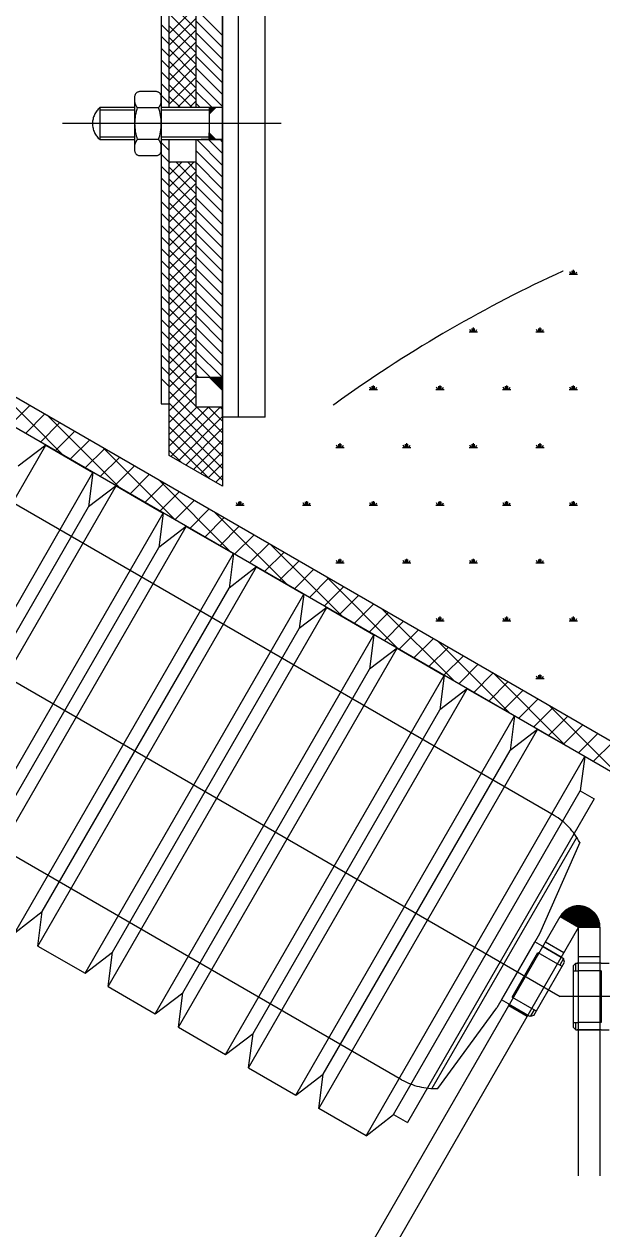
# Model space of a CAD drawing. Header units: inches. Extents: x 0 to 157513, y -28488 to 35640.
# Drawn here: x 79872 to 80305, y 21351 to 22254 of the extents above; entities that cross this region are included whole.
import ezdxf

# ---------------------------------------------------------------- set-up
doc = ezdxf.new("R2010")
doc.units = ezdxf.units.IN
doc.header["$LTSCALE"] = 400
doc.header["$MEASUREMENT"] = 0
doc.linetypes.add('PHANTOM', pattern=[2.5, 1.25, -0.25, 0.25, -0.25, 0.25, -0.25])
doc.layers.add('BF STR', color=8, linetype='PHANTOM', lineweight=5)
doc.styles.add('ROMAND', font='romand.shx', dxfattribs={"width": 0.85})

# ---------------------------------------------------------------- blocks, each defined once
blk = doc.blocks.new('convcs611bc3')
at = {"layer": 'BF STR'}
h = blk.add_hatch(color=256, dxfattribs=at)
h.dxf.hatch_style = 1
h.paths.add_polyline_path([(-31984.89, 66261.22), (-31982.39, 66263.72), (-31984.89, 66263.72)])
h = blk.add_hatch(color=256, dxfattribs=at)
h.dxf.hatch_style = 1
h.paths.add_polyline_path([(-31984.89, 66254.22), (-31982.39, 66251.72), (-31984.89, 66251.72)])
for p, q in [((-31973.89, 66147.72, -3206.28), (-31973.89, 66462.85, 449.22)), ((-31963.89, 66147.72, -3235.59), (-31963.89, 66462.85, 445.78)), ((-31979.89, 66147.72, -6007.87), (-31979.89, 66457.85, -1619.47)), ((-31999.89, 66265.12, -3334.5), (-31999.89, 66361.65, -3334.5)), ((-31989.89, 66361.65, -3334.5), (-31989.89, 66263.72, -3334.5)), ((-31979.89, 66361.65, -3334.5), (-31979.89, 66121.84, -3334.5)), ((-32002.89, 66307.72, -3334.5), (-32002.89, 66152.72, -3334.5)), ((-31999.89, 66263.72, -3334.5), (-31999.89, 66307.72, -3334.5)), ((-31989.89, 66293.23, -3334.5), (-31999.89, 66303.23, -3334.5)), ((-31999.89, 66291.53, -3334.5), (-31989.89, 66301.53, -3334.5)), ((-31989.89, 66302.72, -3334.5), (-31989.89, 66263.72, -3334.5)), ((-31979.89, 66290.67, -3334.5), (-31989.89, 66300.67, -3334.5)), ((-31979.89, 66162.72, -3334.5), (-31979.89, 66302.72, -3334.5)), ((-31989.89, 66288.81, -3334.5), (-31999.89, 66298.81, -3334.5)), ((-31999.89, 66287.11, -3334.5), (-31989.89, 66297.11, -3334.5)), ((-31979.89, 66286.25, -3334.5), (-31989.89, 66296.25, -3334.5)), ((-31999.89, 66291.86, -3334.5), (-32002.89, 66294.86, -3334.5)), ((-31989.89, 66284.39, -3334.5), (-31999.89, 66294.39, -3334.5)), ((-31999.89, 66282.69, -3334.5), (-31989.89, 66292.69, -3334.5)), ((-31979.89, 66281.83, -3334.5), (-31989.89, 66291.83, -3334.5)), ((-31999.89, 66287.44, -3334.5), (-32002.89, 66290.44, -3334.5)), ((-31989.89, 66279.97, -3334.5), (-31999.89, 66289.97, -3334.5)), ((-31999.89, 66278.27, -3334.5), (-31989.89, 66288.27, -3334.5)), ((-31979.89, 66277.41, -3334.5), (-31989.89, 66287.41, -3334.5)), ((-31999.89, 66283.02, -3334.5), (-32002.89, 66286.02, -3334.5)), ((-31989.89, 66275.55, -3334.5), (-31999.89, 66285.55, -3334.5)), ((-31999.89, 66273.85, -3334.5), (-31989.89, 66283.85, -3334.5)), ((-31979.89, 66272.99, -3334.5), (-31989.89, 66282.99, -3334.5)), ((-31999.89, 66278.6, -3334.5), (-32002.89, 66281.6, -3334.5)), ((-31989.89, 66271.13, -3334.5), (-31999.89, 66281.13, -3334.5)), ((-31999.89, 66269.43, -3334.5), (-31989.89, 66279.43, -3334.5)), ((-31979.89, 66268.57, -3334.5), (-31989.89, 66278.57, -3334.5)), ((-31999.89, 66274.18, -3334.5), (-32002.89, 66277.18, -3334.5)), ((-31989.89, 66266.72, -3334.5), (-31999.89, 66276.72, -3334.5)), ((-31999.89, 66265.01, -3334.5), (-31989.89, 66275.01, -3334.5)), ((-31979.89, 66264.15, -3334.5), (-31989.89, 66274.15, -3334.5)), ((-32004.89, 66269.72, -3334.5), (-32010.89, 66269.72, -3334.5)), ((-31999.89, 66269.76, -3334.5), (-32002.89, 66272.76, -3334.5)), ((-31991.31, 66263.72, -3334.5), (-31999.89, 66272.3, -3334.5)), ((-31996.76, 66263.72, -3334.5), (-31989.89, 66270.59, -3334.5)), ((-31983.87, 66263.72, -3334.5), (-31989.89, 66269.73, -3334.5)), ((-32012.89, 66267.72, -3334.5), (-32012.89, 66265.72, -3334.5)), ((-32012.89, 66266.72, -3334.5), (-32012.89, 66248.72, -3334.5)), ((-31999.89, 66265.34, -3334.5), (-32002.89, 66268.34, -3334.5)), ((-32002.89, 66265.72, -3334.5), (-32002.89, 66267.72, -3334.5)), ((-32002.89, 66266.72, -3334.5), (-32002.89, 66248.72, -3334.5)), ((-31995.73, 66263.72, -3334.5), (-31999.89, 66267.88, -3334.5)), ((-31992.34, 66263.72, -3334.5), (-31989.89, 66266.17, -3334.5)), ((-31988.29, 66263.72, -3334.5), (-31989.89, 66265.32, -3334.5)), ((-32012.89, 66263.72, -3334.5), (-32025.89, 66263.72, -3334.5)), ((-32025.89, 66263.72, -3334.5), (-32025.89, 66251.72, -3334.5)), ((-32012.89, 66262.72, -3334.5), (-32025.89, 66262.72, -3334.5)), ((-32011.89, 66263.72, -3334.5), (-32003.89, 66263.72, -3334.5)), ((-32002.69, 66263.72, -3334.5), (-32002.89, 66263.92, -3334.5)), ((-31979.89, 66263.72, -3334.5), (-32002.89, 66263.72, -3334.5)), ((-31984.89, 66262.72, -3334.5), (-32002.89, 66262.72, -3334.5)), ((-31982.39, 66263.72, -3334.5), (-31984.89, 66261.22, -3334.5)), ((-31982.39, 66263.72, 1041.08), (-31984.89, 66263.72, 1041.08)), ((-31984.89, 66263.72, 1041.08), (-31984.89, 66261.22, -1146.71)), ((-31984.89, 66263.72, -3334.5), (-31984.89, 66251.72, -3334.5)), ((-31979.89, 66251.72, -3334.5), (-31979.89, 66263.72, -3334.5)), ((-31957.89, 66257.72, -3334.5), (-32039.89, 66257.72, -3334.5)), ((-32025.89, 66252.72, -3334.5), (-32012.89, 66252.72, -3334.5)), ((-32025.89, 66251.72, -3334.5), (-32012.89, 66251.72, -3334.5)), ((-32003.89, 66251.72, -3334.5), (-32011.89, 66251.72, -3334.5)), ((-32002.89, 66252.72, -3334.5), (-31984.89, 66252.72, -3334.5)), ((-32002.89, 66251.72, -3334.5), (-31979.89, 66251.72, -3334.5)), ((-31999.89, 66152.72, -3334.5), (-31999.89, 66251.72, -3334.5)), ((-31999.89, 66133.4, -3334.5), (-31999.89, 66251.72, -3334.5)), ((-31989.89, 66251.72, -3334.5), (-31989.89, 66162.72, -3334.5)), ((-31989.89, 66251.72, -3334.5), (-31989.89, 66151.65, -3334.5)), ((-31979.89, 66242.06, -3334.5), (-31989.55, 66251.72, -3334.5)), ((-31979.89, 66251.72, -3334.5), (-31987.89, 66251.72, -3334.5)), ((-31979.89, 66246.48, -3334.5), (-31985.13, 66251.72, -3334.5)), ((-31982.39, 66251.72, -3334.5), (-31984.89, 66254.22, -3334.5)), ((-31984.89, 66251.72, 1041.08), (-31984.89, 66254.21, -1146.71)), ((-31982.39, 66251.72, 1041.08), (-31984.89, 66251.72, 1041.08)), ((-31979.89, 66250.9, -3334.5), (-31980.71, 66251.72, -3334.5)), ((-32012.89, 66249.72, -3334.5), (-32012.89, 66247.72, -3334.5)), ((-31999.89, 66247.66, -3334.5), (-32002.89, 66250.66, -3334.5)), ((-32002.89, 66247.72, -3334.5), (-32002.89, 66249.72, -3334.5)), ((-31979.89, 66237.64, -3334.5), (-31989.89, 66247.64, -3334.5)), ((-32010.89, 66245.72, -3334.5), (-32004.89, 66245.72, -3334.5)), ((-31999.89, 66243.24, -3334.5), (-32002.89, 66246.24, -3334.5)), ((-31999.89, 66242.91, -3334.5), (-31999.55, 66243.25, -3334.5)), ((-31999.89, 66238.49, -3334.5), (-31995.13, 66243.25, -3334.5)), ((-31999.89, 66234.07, -3334.5), (-31990.71, 66243.25, -3334.5)), ((-31989.89, 66243.25, -3334.5), (-31999.89, 66243.25, -3334.5)), ((-31989.89, 66235.78, -3334.5), (-31997.36, 66243.25, -3334.5)), ((-31989.89, 66240.2, -3334.5), (-31992.94, 66243.25, -3334.5)), ((-31979.89, 66233.22, -3334.5), (-31989.89, 66243.22, -3334.5)), ((-31999.89, 66238.82, -3334.5), (-32002.89, 66241.82, -3334.5)), ((-31999.89, 66234.4, -3334.5), (-32002.89, 66237.4, -3334.5)), ((-31989.89, 66231.36, -3334.5), (-31999.89, 66241.36, -3334.5)), ((-31999.89, 66229.66, -3334.5), (-31989.89, 66239.66, -3334.5)), ((-31979.89, 66228.8, -3334.5), (-31989.89, 66238.8, -3334.5)), ((-31999.89, 66229.98, -3334.5), (-32002.89, 66232.98, -3334.5)), ((-31989.89, 66226.94, -3334.5), (-31999.89, 66236.94, -3334.5)), ((-31999.89, 66225.24, -3334.5), (-31989.89, 66235.24, -3334.5)), ((-31979.89, 66224.38, -3334.5), (-31989.89, 66234.38, -3334.5)), ((-31999.89, 66225.57, -3334.5), (-32002.89, 66228.57, -3334.5)), ((-31989.89, 66222.52, -3334.5), (-31999.89, 66232.52, -3334.5)), ((-31999.89, 66220.82, -3334.5), (-31989.89, 66230.82, -3334.5)), ((-31979.89, 66219.96, -3334.5), (-31989.89, 66229.96, -3334.5)), ((-31999.89, 66221.15, -3334.5), (-32002.89, 66224.15, -3334.5)), ((-31989.89, 66218.1, -3334.5), (-31999.89, 66228.1, -3334.5)), ((-31999.89, 66216.4, -3334.5), (-31989.89, 66226.4, -3334.5)), ((-31979.89, 66215.54, -3334.5), (-31989.89, 66225.54, -3334.5)), ((-31999.89, 66216.73, -3334.5), (-32002.89, 66219.73, -3334.5)), ((-31989.89, 66213.68, -3334.5), (-31999.89, 66223.68, -3334.5)), ((-31999.89, 66211.98, -3334.5), (-31989.89, 66221.98, -3334.5)), ((-31979.89, 66211.12, -3334.5), (-31989.89, 66221.12, -3334.5)), ((-31999.89, 66212.31, -3334.5), (-32002.89, 66215.31, -3334.5)), ((-31989.89, 66209.26, -3334.5), (-31999.89, 66219.26, -3334.5)), ((-31999.89, 66207.56, -3334.5), (-31989.89, 66217.56, -3334.5)), ((-31989.89, 66204.84, -3334.5), (-31999.89, 66214.84, -3334.5)), ((-31979.89, 66206.7, -3334.5), (-31989.89, 66216.7, -3334.5)), ((-31999.89, 66207.89, -3334.5), (-32002.89, 66210.89, -3334.5)), ((-31999.89, 66203.14, -3334.5), (-31989.89, 66213.14, -3334.5)), ((-31989.89, 66200.42, -3334.5), (-31999.89, 66210.42, -3334.5)), ((-31979.89, 66202.28, -3334.5), (-31989.89, 66212.28, -3334.5)), ((-31999.89, 66203.47, -3334.5), (-32002.89, 66206.47, -3334.5)), ((-31999.89, 66198.72, -3334.5), (-31989.89, 66208.72, -3334.5)), ((-31989.89, 66196, -3334.5), (-31999.89, 66206, -3334.5)), ((-31979.89, 66197.86, -3334.5), (-31989.89, 66207.86, -3334.5)), ((-31999.89, 66199.05, -3334.5), (-32002.89, 66202.05, -3334.5)), ((-31999.89, 66194.3, -3334.5), (-31989.89, 66204.3, -3334.5)), ((-31989.89, 66191.58, -3334.5), (-31999.89, 66201.58, -3334.5)), ((-31979.89, 66193.44, -3334.5), (-31989.89, 66203.44, -3334.5)), ((-31849.93, 66201.36, -5988.03), (-31846.81, 66201.36, -5988.03)), ((-31849.15, 66201.36, -5988.03), (-31849.65, 66202.23, -5988.03)), ((-31848.76, 66201.36, -5988.03), (-31848.76, 66202.61, -5988.03)), ((-31848.37, 66201.36, -5988.03), (-31848.37, 66202.93, -5988.03)), ((-31847.98, 66201.36, -5988.03), (-31847.98, 66202.61, -5988.03)), ((-31847.59, 66201.36, -5988.03), (-31847.09, 66202.23, -5988.03)), ((-31999.89, 66194.63, -3334.5), (-32002.89, 66197.63, -3334.5)), ((-31999.89, 66189.88, -3334.5), (-31989.89, 66199.88, -3334.5)), ((-31989.89, 66187.17, -3334.5), (-31999.89, 66197.17, -3334.5)), ((-31979.89, 66189.02, -3334.5), (-31989.89, 66199.02, -3334.5)), ((-31999.89, 66190.21, -3334.5), (-32002.89, 66193.21, -3334.5)), ((-31999.89, 66185.46, -3334.5), (-31989.89, 66195.46, -3334.5)), ((-31989.89, 66182.75, -3334.5), (-31999.89, 66192.75, -3334.5)), ((-31979.89, 66184.6, -3334.5), (-31989.89, 66194.6, -3334.5)), ((-31999.89, 66185.79, -3334.5), (-32002.89, 66188.79, -3334.5)), ((-31999.89, 66181.04, -3334.5), (-31989.89, 66191.04, -3334.5)), ((-31989.89, 66178.33, -3334.5), (-31999.89, 66188.33, -3334.5)), ((-31979.89, 66180.18, -3334.5), (-31989.89, 66190.18, -3334.5)), ((-31999.89, 66181.37, -3334.5), (-32002.89, 66184.37, -3334.5)), ((-31999.89, 66176.62, -3334.5), (-31989.89, 66186.62, -3334.5)), ((-31989.89, 66173.91, -3334.5), (-31999.89, 66183.91, -3334.5)), ((-31979.89, 66175.77, -3334.5), (-31989.89, 66185.77, -3334.5)), ((-31999.89, 66176.95, -3334.5), (-32002.89, 66179.95, -3334.5)), ((-31999.89, 66172.2, -3334.5), (-31989.89, 66182.2, -3334.5)), ((-31989.89, 66169.49, -3334.5), (-31999.89, 66179.49, -3334.5)), ((-31979.89, 66171.35, -3334.5), (-31989.89, 66181.35, -3334.5)), ((-31887.43, 66179.71, -5988.03), (-31884.31, 66179.71, -5988.03)), ((-31886.65, 66179.71, -5988.03), (-31887.15, 66180.58, -5988.03)), ((-31886.26, 66179.71, -5988.03), (-31886.26, 66180.96, -5988.03)), ((-31885.87, 66179.71, -5988.03), (-31885.87, 66181.28, -5988.03)), ((-31885.48, 66179.71, -5988.03), (-31885.48, 66180.96, -5988.03)), ((-31885.09, 66179.71, -5988.03), (-31884.59, 66180.58, -5988.03)), ((-31862.43, 66179.71, -5988.03), (-31859.31, 66179.71, -5988.03)), ((-31861.65, 66179.71, -5988.03), (-31862.15, 66180.58, -5988.03)), ((-31861.26, 66179.71, -5988.03), (-31861.26, 66180.96, -5988.03)), ((-31860.87, 66179.71, -5988.03), (-31860.87, 66181.28, -5988.03)), ((-31860.48, 66179.71, -5988.03), (-31860.48, 66180.96, -5988.03)), ((-31860.09, 66179.71, -5988.03), (-31859.59, 66180.58, -5988.03)), ((-31855.61, 65998.51, -1665.06), (-32164.92, 66177.09, -1665.06)), ((-32091.74, 66175.08, -1665.06), (-31827.71, 66022.64, -1665.06)), ((-31999.89, 66172.53, -3334.5), (-32002.89, 66175.53, -3334.5)), ((-31999.89, 66167.78, -3334.5), (-31989.89, 66177.78, -3334.5)), ((-31989.89, 66165.07, -3334.5), (-31999.89, 66175.07, -3334.5)), ((-31979.89, 66166.93, -3334.5), (-31989.89, 66176.93, -3334.5)), ((-31999.89, 66168.11, -3334.5), (-32002.89, 66171.11, -3334.5)), ((-31999.89, 66163.36, -3334.5), (-31989.89, 66173.36, -3334.5)), ((-31989.89, 66160.65, -3334.5), (-31999.89, 66170.65, -3334.5)), ((-31980.1, 66162.72, -3334.5), (-31989.89, 66172.51, -3334.5)), ((-31830.38, 66012.64, -1665.06), (-32096.74, 66166.42, -1665.06)), ((-31999.89, 66163.69, -3334.5), (-32002.89, 66166.69, -3334.5)), ((-31999.89, 66158.94, -3334.5), (-31989.89, 66168.94, -3334.5)), ((-31989.89, 66156.23, -3334.5), (-31999.89, 66166.23, -3334.5)), ((-31984.52, 66162.72, -3334.5), (-31989.89, 66168.09, -3334.5)), ((-32039.39, 66133.31, -1665.06), (-32066.71, 66160.63, -1665.06)), ((-31999.89, 66159.27, -3334.5), (-32002.89, 66162.27, -3334.5)), ((-31999.89, 66154.53, -3334.5), (-31989.89, 66164.53, -3334.5)), ((-31989.89, 66151.81, -3334.5), (-31999.89, 66161.81, -3334.5)), ((-31988.94, 66162.72, -3334.5), (-31989.89, 66163.67, -3334.5)), ((-31989.89, 66162.72, -3334.5), (-31979.89, 66162.72, -3334.5)), ((-31984.89, 66162.72, -3334.5), (-31979.89, 66157.72, -3334.5)), ((-31979.89, 66157.73, -3334.5), (-31984.88, 66162.72, -3334.5)), ((-31979.89, 66157.78, -3334.5), (-31984.82, 66162.72, -3334.5)), ((-31979.89, 66157.84, -3334.5), (-31984.76, 66162.72, -3334.5)), ((-31979.89, 66157.9, -3334.5), (-31984.7, 66162.72, -3334.5)), ((-31979.89, 66157.96, -3334.5), (-31984.65, 66162.72, -3334.5)), ((-31979.89, 66158.02, -3334.5), (-31984.59, 66162.72, -3334.5)), ((-31979.89, 66158.08, -3334.5), (-31984.53, 66162.72, -3334.5)), ((-31979.89, 66158.14, -3334.5), (-31984.47, 66162.72, -3334.5)), ((-31979.89, 66158.2, -3334.5), (-31984.41, 66162.72, -3334.5)), ((-31979.89, 66158.26, -3334.5), (-31984.35, 66162.72, -3334.5)), ((-31979.89, 66158.31, -3334.5), (-31984.29, 66162.72, -3334.5)), ((-31979.89, 66158.37, -3334.5), (-31984.23, 66162.72, -3334.5)), ((-31979.89, 66158.43, -3334.5), (-31984.17, 66162.72, -3334.5)), ((-31979.89, 66158.49, -3334.5), (-31984.12, 66162.72, -3334.5)), ((-31979.89, 66158.55, -3334.5), (-31984.06, 66162.72, -3334.5)), ((-31979.89, 66158.61, -3334.5), (-31984, 66162.72, -3334.5)), ((-31979.89, 66158.67, -3334.5), (-31983.94, 66162.72, -3334.5)), ((-31979.89, 66158.73, -3334.5), (-31983.88, 66162.72, -3334.5)), ((-31979.89, 66158.79, -3334.5), (-31983.82, 66162.72, -3334.5)), ((-31979.89, 66158.85, -3334.5), (-31983.76, 66162.72, -3334.5)), ((-31979.89, 66158.9, -3334.5), (-31983.7, 66162.72, -3334.5)), ((-31979.89, 66158.96, -3334.5), (-31983.64, 66162.72, -3334.5)), ((-31979.89, 66159.02, -3334.5), (-31983.59, 66162.72, -3334.5)), ((-31979.89, 66159.08, -3334.5), (-31983.53, 66162.72, -3334.5)), ((-31979.89, 66159.14, -3334.5), (-31983.47, 66162.72, -3334.5)), ((-31979.89, 66159.2, -3334.5), (-31983.41, 66162.72, -3334.5)), ((-31979.89, 66159.26, -3334.5), (-31983.35, 66162.72, -3334.5)), ((-31979.89, 66159.32, -3334.5), (-31983.29, 66162.72, -3334.5)), ((-31979.89, 66159.38, -3334.5), (-31983.23, 66162.72, -3334.5)), ((-31979.89, 66159.43, -3334.5), (-31983.17, 66162.72, -3334.5)), ((-31979.89, 66159.49, -3334.5), (-31983.11, 66162.72, -3334.5)), ((-31979.89, 66159.55, -3334.5), (-31983.05, 66162.72, -3334.5)), ((-31979.89, 66159.61, -3334.5), (-31983, 66162.72, -3334.5)), ((-31979.89, 66159.67, -3334.5), (-31982.94, 66162.72, -3334.5)), ((-31979.89, 66159.73, -3334.5), (-31982.88, 66162.72, -3334.5)), ((-31979.89, 66159.79, -3334.5), (-31982.82, 66162.72, -3334.5)), ((-31979.89, 66159.85, -3334.5), (-31982.76, 66162.72, -3334.5)), ((-31979.89, 66159.91, -3334.5), (-31982.7, 66162.72, -3334.5)), ((-31979.89, 66159.96, -3334.5), (-31982.64, 66162.72, -3334.5)), ((-31979.89, 66160.02, -3334.5), (-31982.58, 66162.72, -3334.5)), ((-31979.89, 66160.08, -3334.5), (-31982.52, 66162.72, -3334.5)), ((-31979.89, 66160.14, -3334.5), (-31982.47, 66162.72, -3334.5)), ((-31979.89, 66160.2, -3334.5), (-31982.41, 66162.72, -3334.5)), ((-31979.89, 66160.26, -3334.5), (-31982.35, 66162.72, -3334.5)), ((-31979.89, 66160.32, -3334.5), (-31982.29, 66162.72, -3334.5)), ((-31979.89, 66160.38, -3334.5), (-31982.23, 66162.72, -3334.5)), ((-31979.89, 66160.44, -3334.5), (-31982.17, 66162.72, -3334.5)), ((-31979.89, 66160.5, -3334.5), (-31982.11, 66162.72, -3334.5)), ((-31979.89, 66160.55, -3334.5), (-31982.05, 66162.72, -3334.5)), ((-31979.89, 66160.61, -3334.5), (-31981.99, 66162.72, -3334.5)), ((-31979.89, 66160.67, -3334.5), (-31981.94, 66162.72, -3334.5)), ((-31979.89, 66160.73, -3334.5), (-31981.88, 66162.72, -3334.5)), ((-31979.89, 66160.79, -3334.5), (-31981.82, 66162.72, -3334.5)), ((-31979.89, 66160.85, -3334.5), (-31981.76, 66162.72, -3334.5)), ((-31979.89, 66160.91, -3334.5), (-31981.7, 66162.72, -3334.5)), ((-31979.89, 66160.97, -3334.5), (-31981.64, 66162.72, -3334.5)), ((-31979.89, 66161.03, -3334.5), (-31981.58, 66162.72, -3334.5)), ((-31979.89, 66161.08, -3334.5), (-31981.52, 66162.72, -3334.5)), ((-31979.89, 66161.14, -3334.5), (-31981.46, 66162.72, -3334.5)), ((-31979.89, 66161.2, -3334.5), (-31981.4, 66162.72, -3334.5)), ((-31979.89, 66161.26, -3334.5), (-31981.35, 66162.72, -3334.5)), ((-31979.89, 66161.32, -3334.5), (-31981.29, 66162.72, -3334.5)), ((-31979.89, 66161.38, -3334.5), (-31981.23, 66162.72, -3334.5)), ((-31979.89, 66161.44, -3334.5), (-31981.17, 66162.72, -3334.5)), ((-31979.89, 66161.5, -3334.5), (-31981.11, 66162.72, -3334.5)), ((-31979.89, 66161.56, -3334.5), (-31981.05, 66162.72, -3334.5)), ((-31979.89, 66161.61, -3334.5), (-31980.99, 66162.72, -3334.5)), ((-31979.89, 66161.67, -3334.5), (-31980.93, 66162.72, -3334.5)), ((-31979.89, 66161.73, -3334.5), (-31980.87, 66162.72, -3334.5)), ((-31979.89, 66161.79, -3334.5), (-31980.82, 66162.72, -3334.5)), ((-31979.89, 66161.85, -3334.5), (-31980.76, 66162.72, -3334.5)), ((-31979.89, 66161.91, -3334.5), (-31980.7, 66162.72, -3334.5)), ((-31979.89, 66161.97, -3334.5), (-31980.64, 66162.72, -3334.5)), ((-31979.89, 66162.03, -3334.5), (-31980.58, 66162.72, -3334.5)), ((-31979.89, 66162.09, -3334.5), (-31980.52, 66162.72, -3334.5)), ((-31979.89, 66162.15, -3334.5), (-31980.46, 66162.72, -3334.5)), ((-31979.89, 66162.2, -3334.5), (-31980.4, 66162.72, -3334.5)), ((-31979.89, 66162.26, -3334.5), (-31980.34, 66162.72, -3334.5)), ((-31979.89, 66162.32, -3334.5), (-31980.29, 66162.72, -3334.5)), ((-31979.89, 66162.38, -3334.5), (-31980.23, 66162.72, -3334.5)), ((-31979.89, 66162.44, -3334.5), (-31980.17, 66162.72, -3334.5)), ((-31979.89, 66162.5, -3334.5), (-31980.11, 66162.72, -3334.5)), ((-31979.89, 66162.56, -3334.5), (-31980.05, 66162.72, -3334.5)), ((-31979.89, 66162.62, -3334.5), (-31979.99, 66162.72, -3334.5)), ((-31979.89, 66162.68, -3334.5), (-31979.93, 66162.72, -3334.5)), ((-32002.75, 66157.72, -3334.5), (-32002.89, 66157.85, -3334.5)), ((-31999.89, 66150.11, -3334.5), (-31989.89, 66160.11, -3334.5)), ((-31979.89, 66137.39, -3334.5), (-31999.89, 66157.39, -3334.5)), ((-31924.93, 66158.06, -5988.03), (-31921.81, 66158.06, -5988.03)), ((-31924.15, 66158.06, -5988.03), (-31924.65, 66158.93, -5988.03)), ((-31923.76, 66158.06, -5988.03), (-31923.76, 66159.31, -5988.03)), ((-31923.37, 66158.06, -5988.03), (-31923.37, 66159.62, -5988.03)), ((-31922.98, 66158.06, -5988.03), (-31922.98, 66159.31, -5988.03)), ((-31922.59, 66158.06, -5988.03), (-31922.09, 66158.93, -5988.03)), ((-31899.93, 66158.06, -5988.03), (-31896.81, 66158.06, -5988.03)), ((-31899.15, 66158.06, -5988.03), (-31899.65, 66158.93, -5988.03)), ((-31898.76, 66158.06, -5988.03), (-31898.76, 66159.31, -5988.03)), ((-31898.37, 66158.06, -5988.03), (-31898.37, 66159.62, -5988.03)), ((-31897.98, 66158.06, -5988.03), (-31897.98, 66159.31, -5988.03)), ((-31897.59, 66158.06, -5988.03), (-31897.09, 66158.93, -5988.03)), ((-31874.93, 66158.06, -5988.03), (-31871.81, 66158.06, -5988.03)), ((-31874.15, 66158.06, -5988.03), (-31874.65, 66158.93, -5988.03)), ((-31873.76, 66158.06, -5988.03), (-31873.76, 66159.31, -5988.03)), ((-31873.37, 66158.06, -5988.03), (-31873.37, 66159.62, -5988.03)), ((-31872.98, 66158.06, -5988.03), (-31872.98, 66159.31, -5988.03)), ((-31872.59, 66158.06, -5988.03), (-31872.09, 66158.93, -5988.03)), ((-31849.93, 66158.06, -5988.03), (-31846.81, 66158.06, -5988.03)), ((-31849.15, 66158.06, -5988.03), (-31849.65, 66158.93, -5988.03)), ((-31848.76, 66158.06, -5988.03), (-31848.76, 66159.31, -5988.03)), ((-31848.37, 66158.06, -5988.03), (-31848.37, 66159.62, -5988.03)), ((-31847.98, 66158.06, -5988.03), (-31847.98, 66159.31, -5988.03)), ((-31847.59, 66158.06, -5988.03), (-31847.09, 66158.93, -5988.03)), ((-32059.44, 66144.88, -1665.06), (-32052.12, 66152.2, -1665.06)), ((-32002.89, 66152.72, -3334.5), (-31999.89, 66152.72, -3334.5)), ((-31999.89, 66145.69, -3334.5), (-31989.89, 66155.69, -3334.5)), ((-31979.89, 66132.97, -3334.5), (-31999.89, 66152.97, -3334.5)), ((-31999.89, 66141.27, -3334.5), (-31989.5, 66151.65, -3334.5)), ((-31999.89, 66136.85, -3334.5), (-31985.08, 66151.65, -3334.5)), ((-31999.27, 66133.05, -3334.5), (-31980.66, 66151.65, -3334.5)), ((-31989.89, 66151.65, -3334.5), (-31979.89, 66151.65, -3334.5)), ((-31979.89, 66141.81, -3334.5), (-31989.73, 66151.65, -3334.5)), ((-31979.89, 66146.23, -3334.5), (-31985.31, 66151.65, -3334.5)), ((-31979.89, 66150.65, -3334.5), (-31980.89, 66151.65, -3334.5)), ((-32053.84, 66141.65, -1665.06), (-32046.52, 66148.97, -1665.06)), ((-32018.48, 66121.24, -1665.06), (-32045.8, 66148.56, -1665.06)), ((-31979.89, 66128.55, -3334.5), (-31999.89, 66148.55, -3334.5)), ((-31996.47, 66131.43, -3334.5), (-31979.89, 66148.01, -3334.5)), ((-31973.89, 66147.72, -3349.16), (-31979.89, 66147.72, -3349.16)), ((-31963.89, 66147.72, -3349.16), (-31973.89, 66147.72, -3349.16)), ((-32221.27, 66143.06, -1665.06), (-31853.36, 65930.64, -1665.06)), ((-32048.23, 66138.41, -1665.06), (-32040.91, 66145.73, -1665.06)), ((-31979.89, 66124.13, -3334.5), (-31999.89, 66144.13, -3334.5)), ((-31993.67, 66129.81, -3334.5), (-31979.89, 66143.59, -3334.5)), ((-32042.63, 66135.18, -1665.06), (-32035.31, 66142.5, -1665.06)), ((-32037.02, 66131.94, -1665.06), (-32029.7, 66139.26, -1665.06)), ((-31984.94, 66124.76, -3334.5), (-31999.89, 66139.71, -3334.5)), ((-31990.87, 66128.19, -3334.5), (-31979.89, 66139.17, -3334.5)), ((-32128.19, 65995.21, -1665.06), (-32046.19, 66137.24, -1665.06)), ((-32046.19, 66137.24, -1665.06), (-32056.52, 66129.34, -1665.06)), ((-32046.19, 66137.24, -1665.06), (-32028.51, 66127.03, -1665.06)), ((-32031.42, 66128.71, -1665.06), (-32024.1, 66136.03, -1665.06)), ((-31997.57, 66109.16, -1665.06), (-32024.89, 66136.48, -1665.06)), ((-31995.41, 66130.82, -3334.5), (-31999.89, 66135.29, -3334.5)), ((-31988.07, 66126.57, -3334.5), (-31979.89, 66134.75, -3334.5)), ((-31937.43, 66136.41, -5988.03), (-31934.31, 66136.41, -5988.03)), ((-31936.65, 66136.41, -5988.03), (-31937.15, 66137.28, -5988.03)), ((-31936.26, 66136.41, -5988.03), (-31936.26, 66137.66, -5988.03)), ((-31935.87, 66136.41, -5988.03), (-31935.87, 66137.97, -5988.03)), ((-31935.48, 66136.41, -5988.03), (-31935.48, 66137.66, -5988.03)), ((-31935.09, 66136.41, -5988.03), (-31934.59, 66137.28, -5988.03)), ((-31912.43, 66136.41, -5988.03), (-31909.31, 66136.41, -5988.03)), ((-31911.65, 66136.41, -5988.03), (-31912.15, 66137.28, -5988.03)), ((-31911.26, 66136.41, -5988.03), (-31911.26, 66137.66, -5988.03)), ((-31910.87, 66136.41, -5988.03), (-31910.87, 66137.97, -5988.03)), ((-31910.48, 66136.41, -5988.03), (-31910.48, 66137.66, -5988.03)), ((-31910.09, 66136.41, -5988.03), (-31909.59, 66137.28, -5988.03)), ((-31887.43, 66136.41, -5988.03), (-31884.31, 66136.41, -5988.03)), ((-31886.65, 66136.41, -5988.03), (-31887.15, 66137.28, -5988.03)), ((-31886.26, 66136.41, -5988.03), (-31886.26, 66137.66, -5988.03)), ((-31885.87, 66136.41, -5988.03), (-31885.87, 66137.97, -5988.03)), ((-31885.48, 66136.41, -5988.03), (-31885.48, 66137.66, -5988.03)), ((-31885.09, 66136.41, -5988.03), (-31884.59, 66137.28, -5988.03)), ((-31862.43, 66136.41, -5988.03), (-31859.31, 66136.41, -5988.03)), ((-31861.65, 66136.41, -5988.03), (-31862.15, 66137.28, -5988.03)), ((-31861.26, 66136.41, -5988.03), (-31861.26, 66137.66, -5988.03)), ((-31860.87, 66136.41, -5988.03), (-31860.87, 66137.97, -5988.03)), ((-31860.48, 66136.41, -5988.03), (-31860.48, 66137.66, -5988.03)), ((-31860.09, 66136.41, -5988.03), (-31859.59, 66137.28, -5988.03)), ((-32025.82, 66125.47, -1665.06), (-32018.5, 66132.79, -1665.06)), ((-32020.21, 66122.24, -1665.06), (-32012.89, 66129.56, -1665.06)), ((-31979.89, 66121.84, -3334.5), (-31999.89, 66133.4, -3334.5)), ((-31985.27, 66124.95, -3334.5), (-31979.89, 66130.33, -3334.5)), ((-32110.51, 65985, -1665.06), (-32028.51, 66127.03, -1665.06)), ((-32110.51, 65985, -1665.06), (-32028.51, 66127.03, -1665.06)), ((-32028.51, 66127.03, -1665.06), (-32030.18, 66114.14, -1665.06)), ((-32014.61, 66119, -1665.06), (-32007.29, 66126.32, -1665.06)), ((-31982.47, 66123.33, -3334.5), (-31979.89, 66125.91, -3334.5)), ((-32101.85, 65980, -1665.06), (-32019.85, 66122.03, -1665.06)), ((-32019.85, 66122.03, -1665.06), (-32030.18, 66114.14, -1665.06)), ((-32019.85, 66122.03, -1665.06), (-32002.17, 66111.82, -1665.06)), ((-32009.01, 66115.77, -1665.06), (-32001.69, 66123.09, -1665.06)), ((-31976.65, 66097.09, -1665.06), (-32003.97, 66124.41, -1665.06)), ((-31979.89, 66122.76, -3334.5), (-31979.89, 66121.84, -3334.5)), ((-32003.4, 66112.53, -1665.06), (-31996.08, 66119.85, -1665.06)), ((-31997.8, 66109.3, -1665.06), (-31990.48, 66116.62, -1665.06)), ((-31974.15, 66114.76, -5988.03), (-31974.65, 66115.63, -5988.03)), ((-31973.76, 66114.76, -5988.03), (-31973.76, 66116.01, -5988.03)), ((-31973.37, 66114.76, -5988.03), (-31973.37, 66116.32, -5988.03)), ((-31972.98, 66114.76, -5988.03), (-31972.98, 66116.01, -5988.03)), ((-31972.59, 66114.76, -5988.03), (-31972.09, 66115.63, -5988.03)), ((-31949.15, 66114.76, -5988.03), (-31949.65, 66115.63, -5988.03)), ((-31948.76, 66114.76, -5988.03), (-31948.76, 66116.01, -5988.03)), ((-31948.37, 66114.76, -5988.03), (-31948.37, 66116.32, -5988.03)), ((-31947.98, 66114.76, -5988.03), (-31947.98, 66116.01, -5988.03)), ((-31947.59, 66114.76, -5988.03), (-31947.09, 66115.63, -5988.03)), ((-31924.15, 66114.76, -5988.03), (-31924.65, 66115.63, -5988.03)), ((-31923.76, 66114.76, -5988.03), (-31923.76, 66116.01, -5988.03)), ((-31923.37, 66114.76, -5988.03), (-31923.37, 66116.32, -5988.03)), ((-31922.98, 66114.76, -5988.03), (-31922.98, 66116.01, -5988.03)), ((-31922.59, 66114.76, -5988.03), (-31922.09, 66115.63, -5988.03)), ((-31899.15, 66114.76, -5988.03), (-31899.65, 66115.63, -5988.03)), ((-31898.76, 66114.76, -5988.03), (-31898.76, 66116.01, -5988.03)), ((-31898.37, 66114.76, -5988.03), (-31898.37, 66116.32, -5988.03)), ((-31897.98, 66114.76, -5988.03), (-31897.98, 66116.01, -5988.03)), ((-31897.59, 66114.76, -5988.03), (-31897.09, 66115.63, -5988.03)), ((-31874.15, 66114.76, -5988.03), (-31874.65, 66115.63, -5988.03)), ((-31873.76, 66114.76, -5988.03), (-31873.76, 66116.01, -5988.03)), ((-31873.37, 66114.76, -5988.03), (-31873.37, 66116.32, -5988.03)), ((-31872.98, 66114.76, -5988.03), (-31872.98, 66116.01, -5988.03)), ((-31872.59, 66114.76, -5988.03), (-31872.09, 66115.63, -5988.03)), ((-31849.15, 66114.76, -5988.03), (-31849.65, 66115.63, -5988.03)), ((-31848.76, 66114.76, -5988.03), (-31848.76, 66116.01, -5988.03)), ((-31848.37, 66114.76, -5988.03), (-31848.37, 66116.32, -5988.03)), ((-31847.98, 66114.76, -5988.03), (-31847.98, 66116.01, -5988.03)), ((-31847.59, 66114.76, -5988.03), (-31847.09, 66115.63, -5988.03)), ((-32100.18, 65992.89, -1665.06), (-32030.18, 66114.14, -1665.06)), ((-32084.17, 65969.79, -1665.06), (-32002.17, 66111.82, -1665.06)), ((-32084.17, 65969.79, -1665.06), (-32002.17, 66111.82, -1665.06)), ((-32002.17, 66111.82, -1665.06), (-32003.84, 66098.93, -1665.06)), ((-31992.2, 66106.06, -1665.06), (-31984.88, 66113.38, -1665.06)), ((-31955.74, 66085.01, -1665.06), (-31983.06, 66112.33, -1665.06)), ((-31974.93, 66114.76, -5988.03), (-31971.81, 66114.76, -5988.03)), ((-31949.93, 66114.76, -5988.03), (-31946.81, 66114.76, -5988.03)), ((-31924.93, 66114.76, -5988.03), (-31921.81, 66114.76, -5988.03)), ((-31899.93, 66114.76, -5988.03), (-31896.81, 66114.76, -5988.03)), ((-31874.93, 66114.76, -5988.03), (-31871.81, 66114.76, -5988.03)), ((-31849.93, 66114.76, -5988.03), (-31846.81, 66114.76, -5988.03)), ((-32075.51, 65964.79, -1665.06), (-31993.51, 66106.82, -1665.06)), ((-31993.51, 66106.82, -1665.06), (-32003.84, 66098.93, -1665.06)), ((-31993.51, 66106.82, -1665.06), (-31975.83, 66096.61, -1665.06)), ((-31986.59, 66102.83, -1665.06), (-31979.27, 66110.15, -1665.06)), ((-31980.99, 66099.59, -1665.06), (-31973.67, 66106.91, -1665.06)), ((-31975.39, 66096.36, -1665.06), (-31968.06, 66103.68, -1665.06)), ((-32073.84, 65977.68, -1665.06), (-32003.84, 66098.93, -1665.06)), ((-31969.78, 66093.12, -1665.06), (-31962.46, 66100.44, -1665.06)), ((-31934.83, 66072.94, -1665.06), (-31962.15, 66100.26, -1665.06)), ((-32057.83, 65954.58, -1665.06), (-31975.83, 66096.61, -1665.06)), ((-32057.83, 65954.58, -1665.06), (-31975.83, 66096.61, -1665.06)), ((-31975.83, 66096.61, -1665.06), (-31977.5, 66083.72, -1665.06)), ((-31964.18, 66089.89, -1665.06), (-31956.86, 66097.21, -1665.06)), ((-31958.57, 66086.65, -1665.06), (-31951.25, 66093.97, -1665.06)), ((-31937.43, 66093.11, -5988.03), (-31934.31, 66093.11, -5988.03)), ((-31936.65, 66093.11, -5988.03), (-31937.15, 66093.98, -5988.03)), ((-31936.26, 66093.11, -5988.03), (-31936.26, 66094.36, -5988.03)), ((-31935.87, 66093.11, -5988.03), (-31935.87, 66094.67, -5988.03)), ((-31935.48, 66093.11, -5988.03), (-31935.48, 66094.36, -5988.03)), ((-31935.09, 66093.11, -5988.03), (-31934.59, 66093.98, -5988.03)), ((-31912.43, 66093.11, -5988.03), (-31909.31, 66093.11, -5988.03)), ((-31911.65, 66093.11, -5988.03), (-31912.15, 66093.98, -5988.03)), ((-31911.26, 66093.11, -5988.03), (-31911.26, 66094.36, -5988.03)), ((-31910.87, 66093.11, -5988.03), (-31910.87, 66094.67, -5988.03)), ((-31910.48, 66093.11, -5988.03), (-31910.48, 66094.36, -5988.03)), ((-31910.09, 66093.11, -5988.03), (-31909.59, 66093.98, -5988.03)), ((-31887.43, 66093.11, -5988.03), (-31884.31, 66093.11, -5988.03)), ((-31886.65, 66093.11, -5988.03), (-31887.15, 66093.98, -5988.03)), ((-31886.26, 66093.11, -5988.03), (-31886.26, 66094.36, -5988.03)), ((-31885.87, 66093.11, -5988.03), (-31885.87, 66094.67, -5988.03)), ((-31885.48, 66093.11, -5988.03), (-31885.48, 66094.36, -5988.03)), ((-31885.09, 66093.11, -5988.03), (-31884.59, 66093.98, -5988.03)), ((-31862.43, 66093.11, -5988.03), (-31859.31, 66093.11, -5988.03)), ((-31861.65, 66093.11, -5988.03), (-31862.15, 66093.98, -5988.03)), ((-31861.26, 66093.11, -5988.03), (-31861.26, 66094.36, -5988.03)), ((-31860.87, 66093.11, -5988.03), (-31860.87, 66094.67, -5988.03)), ((-31860.48, 66093.11, -5988.03), (-31860.48, 66094.36, -5988.03)), ((-31860.09, 66093.11, -5988.03), (-31859.59, 66093.98, -5988.03)), ((-32049.17, 65949.58, -1665.06), (-31967.17, 66091.61, -1665.06)), ((-31967.17, 66091.61, -1665.06), (-31977.5, 66083.72, -1665.06)), ((-31967.17, 66091.61, -1665.06), (-31949.49, 66081.4, -1665.06)), ((-31952.97, 66083.41, -1665.06), (-31945.65, 66090.74, -1665.06)), ((-31947.37, 66080.18, -1665.06), (-31940.05, 66087.5, -1665.06)), ((-31941.76, 66076.94, -1665.06), (-31934.44, 66084.26, -1665.06)), ((-31913.91, 66060.87, -1665.06), (-31941.23, 66088.19, -1665.06)), ((-32047.5, 65962.48, -1665.06), (-31977.5, 66083.72, -1665.06)), ((-32031.49, 65939.38, -1665.06), (-31949.49, 66081.4, -1665.06)), ((-32031.49, 65939.38, -1665.06), (-31949.49, 66081.4, -1665.06)), ((-31949.49, 66081.4, -1665.06), (-31951.16, 66068.51, -1665.06)), ((-31936.16, 66073.71, -1665.06), (-31928.84, 66081.03, -1665.06)), ((-31912.76, 65899.52, -1665.06), (-32222.07, 66078.1, -1665.06)), ((-32022.83, 65934.38, -1665.06), (-31940.83, 66076.4, -1665.06)), ((-31940.83, 66076.4, -1665.06), (-31951.16, 66068.51, -1665.06)), ((-31940.83, 66076.4, -1665.06), (-31923.15, 66066.2, -1665.06)), ((-31930.56, 66070.47, -1665.06), (-31923.24, 66077.79, -1665.06)), ((-31893, 66048.79, -1665.06), (-31920.32, 66076.11, -1665.06)), ((-31924.95, 66067.24, -1665.06), (-31917.63, 66074.56, -1665.06)), ((-31919.35, 66064, -1665.06), (-31912.03, 66071.32, -1665.06)), ((-31899.93, 66071.46, -5988.03), (-31896.81, 66071.46, -5988.03)), ((-31899.15, 66071.46, -5988.03), (-31899.65, 66072.33, -5988.03)), ((-31898.76, 66071.46, -5988.03), (-31898.76, 66072.71, -5988.03)), ((-31898.37, 66071.46, -5988.03), (-31898.37, 66073.02, -5988.03)), ((-31897.98, 66071.46, -5988.03), (-31897.98, 66072.71, -5988.03)), ((-31897.59, 66071.46, -5988.03), (-31897.09, 66072.33, -5988.03)), ((-31874.93, 66071.46, -5988.03), (-31871.81, 66071.46, -5988.03)), ((-31874.15, 66071.46, -5988.03), (-31874.65, 66072.33, -5988.03)), ((-31873.76, 66071.46, -5988.03), (-31873.76, 66072.71, -5988.03)), ((-31873.37, 66071.46, -5988.03), (-31873.37, 66073.02, -5988.03)), ((-31872.98, 66071.46, -5988.03), (-31872.98, 66072.71, -5988.03)), ((-31872.59, 66071.46, -5988.03), (-31872.09, 66072.33, -5988.03)), ((-31849.93, 66071.46, -5988.03), (-31846.81, 66071.46, -5988.03)), ((-31849.15, 66071.46, -5988.03), (-31849.65, 66072.33, -5988.03)), ((-31848.76, 66071.46, -5988.03), (-31848.76, 66072.71, -5988.03)), ((-31848.37, 66071.46, -5988.03), (-31848.37, 66073.02, -5988.03)), ((-31847.98, 66071.46, -5988.03), (-31847.98, 66072.71, -5988.03)), ((-31847.59, 66071.46, -5988.03), (-31847.09, 66072.33, -5988.03)), ((-32021.16, 65947.27, -1665.06), (-31951.16, 66068.51, -1665.06)), ((-32005.15, 65924.17, -1665.06), (-31923.15, 66066.2, -1665.06)), ((-32005.15, 65924.17, -1665.06), (-31923.15, 66066.2, -1665.06)), ((-31923.15, 66066.2, -1665.06), (-31924.82, 66053.3, -1665.06)), ((-31913.75, 66060.77, -1665.06), (-31906.43, 66068.09, -1665.06)), ((-31908.14, 66057.53, -1665.06), (-31900.82, 66064.85, -1665.06)), ((-31902.54, 66054.3, -1665.06), (-31895.22, 66061.62, -1665.06)), ((-31872.09, 66036.72, -1665.06), (-31899.41, 66064.04, -1665.06)), ((-31996.49, 65919.17, -1665.06), (-31914.49, 66061.2, -1665.06)), ((-31914.49, 66061.2, -1665.06), (-31924.82, 66053.3, -1665.06)), ((-31914.49, 66061.2, -1665.06), (-31896.8, 66050.99, -1665.06)), ((-31896.93, 66051.06, -1665.06), (-31889.61, 66058.38, -1665.06)), ((-31994.82, 65932.06, -1665.06), (-31924.82, 66053.3, -1665.06)), ((-31891.33, 66047.83, -1665.06), (-31884.01, 66055.15, -1665.06)), ((-31978.8, 65908.96, -1665.06), (-31896.8, 66050.99, -1665.06)), ((-31978.8, 65908.96, -1665.06), (-31896.8, 66050.99, -1665.06)), ((-31896.8, 66050.99, -1665.06), (-31898.47, 66038.09, -1665.06)), ((-31885.73, 66044.59, -1665.06), (-31878.41, 66051.91, -1665.06)), ((-31880.12, 66041.36, -1665.06), (-31872.8, 66048.68, -1665.06)), ((-31851.17, 66024.64, -1665.06), (-31878.5, 66051.96, -1665.06)), ((-31862.43, 66049.81, -5988.03), (-31859.31, 66049.81, -5988.03)), ((-31861.65, 66049.81, -5988.03), (-31862.15, 66050.68, -5988.03)), ((-31861.26, 66049.81, -5988.03), (-31861.26, 66051.06, -5988.03)), ((-31860.87, 66049.81, -5988.03), (-31860.87, 66051.37, -5988.03)), ((-31860.48, 66049.81, -5988.03), (-31860.48, 66051.06, -5988.03)), ((-31860.09, 66049.81, -5988.03), (-31859.59, 66050.68, -5988.03)), ((-31970.14, 65903.96, -1665.06), (-31888.14, 66045.99, -1665.06)), ((-31888.14, 66045.99, -1665.06), (-31898.47, 66038.09, -1665.06)), ((-31888.14, 66045.99, -1665.06), (-31870.46, 66035.78, -1665.06)), ((-31874.52, 66038.12, -1665.06), (-31867.2, 66045.44, -1665.06)), ((-31868.92, 66034.89, -1665.06), (-31861.6, 66042.21, -1665.06)), ((-31863.31, 66031.65, -1665.06), (-31855.99, 66038.97, -1665.06)), ((-31830.33, 66012.64, -1665.06), (-31857.58, 66039.89, -1665.06)), ((-31968.47, 65916.85, -1665.06), (-31898.47, 66038.09, -1665.06)), ((-31952.46, 65893.75, -1665.06), (-31870.46, 66035.78, -1665.06)), ((-31952.46, 65893.75, -1665.06), (-31870.46, 66035.78, -1665.06)), ((-31870.46, 66035.78, -1665.06), (-31872.13, 66022.89, -1665.06)), ((-31857.71, 66028.42, -1665.06), (-31850.39, 66035.74, -1665.06)), ((-31943.8, 65888.75, -1665.06), (-31861.8, 66030.78, -1665.06)), ((-31861.8, 66030.78, -1665.06), (-31872.13, 66022.89, -1665.06)), ((-31844.12, 66020.57, -1665.06), (-31861.8, 66030.78, -1665.06)), ((-31852.11, 66025.18, -1665.06), (-31844.79, 66032.5, -1665.06)), ((-31846.5, 66021.95, -1665.06), (-31839.18, 66029.27, -1665.06)), ((-31840.9, 66018.71, -1665.06), (-31833.58, 66026.03, -1665.06)), ((-31942.13, 65901.64, -1665.06), (-31872.13, 66022.89, -1665.06)), ((-31926.12, 65878.54, -1665.06), (-31844.12, 66020.57, -1665.06)), ((-31844.12, 66020.57, -1665.06), (-31845.79, 66007.68, -1665.06)), ((-31915.79, 65886.43, -1665.06), (-31845.79, 66007.68, -1665.06)), ((-31845.79, 66007.68, -1665.06), (-31840.59, 66004.68, -1665.06)), ((-31840.59, 66004.68, -1665.06), (-31910.59, 65883.43, -1665.06)), ((-31847.13, 65990.36, -1665.06), (-31901.46, 65896.25, -1665.06)), ((-31845.98, 65988.35, -1665.06), (-31861.1, 65954.16, -1665.06)), ((-32057.83, 65954.58, -1665.06), (-32047.5, 65962.48, -1665.06)), ((-32049.17, 65949.58, -1665.06), (-32047.5, 65962.48, -1665.06)), ((-31853.29, 65960.68, -1665.06), (-31850.43, 65963.54, -1665.06)), ((-31853.22, 65960.58, -1665.06), (-31850.04, 65963.76, -1665.06)), ((-31853.11, 65960.52, -1665.06), (-31849.7, 65963.92, -1665.06)), ((-31852.99, 65960.45, -1665.06), (-31849.39, 65964.06, -1665.06)), ((-31852.98, 65961.17, -1665.06), (-31850.92, 65963.23, -1665.06)), ((-31852.88, 65960.39, -1665.06), (-31849.1, 65964.17, -1665.06)), ((-31852.77, 65960.32, -1665.06), (-31848.84, 65964.26, -1665.06)), ((-31852.66, 65960.26, -1665.06), (-31848.58, 65964.33, -1665.06)), ((-31852.55, 65960.19, -1665.06), (-31848.34, 65964.4, -1665.06)), ((-31852.43, 65960.13, -1665.06), (-31848.11, 65964.45, -1665.06)), ((-31852.32, 65960.06, -1665.06), (-31847.89, 65964.5, -1665.06)), ((-31852.32, 65962.01, -1665.06), (-31851.76, 65962.57, -1665.06)), ((-31852.21, 65960, -1665.06), (-31847.67, 65964.54, -1665.06)), ((-31852.1, 65959.93, -1665.06), (-31847.46, 65964.57, -1665.06)), ((-31851.98, 65959.87, -1665.06), (-31847.26, 65964.59, -1665.06)), ((-31851.87, 65959.81, -1665.06), (-31847.07, 65964.61, -1665.06)), ((-31851.76, 65959.74, -1665.06), (-31846.88, 65964.62, -1665.06)), ((-31851.65, 65959.68, -1665.06), (-31846.69, 65964.63, -1665.06)), ((-31851.54, 65959.61, -1665.06), (-31846.51, 65964.64, -1665.06)), ((-31851.42, 65959.55, -1665.06), (-31846.33, 65964.64, -1665.06)), ((-31851.31, 65959.48, -1665.06), (-31846.16, 65964.64, -1665.06)), ((-31851.2, 65959.42, -1665.06), (-31845.99, 65964.63, -1665.06)), ((-31851.09, 65959.35, -1665.06), (-31845.82, 65964.62, -1665.06)), ((-31850.98, 65959.29, -1665.06), (-31845.66, 65964.61, -1665.06)), ((-31850.86, 65959.22, -1665.06), (-31845.5, 65964.59, -1665.06)), ((-31850.75, 65959.16, -1665.06), (-31845.34, 65964.57, -1665.06)), ((-31850.64, 65959.09, -1665.06), (-31845.18, 65964.55, -1665.06)), ((-31850.53, 65959.03, -1665.06), (-31845.03, 65964.52, -1665.06)), ((-31850.42, 65958.96, -1665.06), (-31844.88, 65964.5, -1665.06)), ((-31850.3, 65958.9, -1665.06), (-31844.74, 65964.47, -1665.06)), ((-31850.19, 65958.83, -1665.06), (-31844.59, 65964.43, -1665.06)), ((-31850.08, 65958.77, -1665.06), (-31844.45, 65964.4, -1665.06)), ((-31849.97, 65958.71, -1665.06), (-31844.31, 65964.36, -1665.06)), ((-31849.86, 65958.64, -1665.06), (-31844.17, 65964.33, -1665.06)), ((-31849.74, 65958.58, -1665.06), (-31844.03, 65964.29, -1665.06)), ((-31849.63, 65958.51, -1665.06), (-31843.9, 65964.24, -1665.06)), ((-31849.52, 65958.45, -1665.06), (-31843.77, 65964.2, -1665.06)), ((-31849.41, 65958.38, -1665.06), (-31843.64, 65964.15, -1665.06)), ((-31849.29, 65958.32, -1665.06), (-31843.51, 65964.1, -1665.06)), ((-31849.18, 65958.25, -1665.06), (-31843.38, 65964.05, -1665.06)), ((-31849.07, 65958.19, -1665.06), (-31843.26, 65964, -1665.06)), ((-31848.96, 65958.12, -1665.06), (-31843.13, 65963.95, -1665.06)), ((-31848.85, 65958.06, -1665.06), (-31843.01, 65963.89, -1665.06)), ((-31848.73, 65957.99, -1665.06), (-31842.89, 65963.84, -1665.06)), ((-31848.62, 65957.93, -1665.06), (-31842.77, 65963.78, -1665.06)), ((-31848.51, 65957.86, -1665.06), (-31842.66, 65963.72, -1665.06)), ((-31848.4, 65957.8, -1665.06), (-31842.54, 65963.65, -1665.06)), ((-31848.29, 65957.73, -1665.06), (-31842.43, 65963.59, -1665.06)), ((-31848.17, 65957.67, -1665.06), (-31842.32, 65963.53, -1665.06)), ((-31848.06, 65957.61, -1665.06), (-31842.21, 65963.46, -1665.06)), ((-31847.95, 65957.54, -1665.06), (-31842.1, 65963.39, -1665.06)), ((-31847.84, 65957.48, -1665.06), (-31841.99, 65963.32, -1665.06)), ((-31847.73, 65957.41, -1665.06), (-31841.89, 65963.25, -1665.06)), ((-31847.61, 65957.35, -1665.06), (-31841.78, 65963.18, -1665.06)), ((-31847.5, 65957.28, -1665.06), (-31841.68, 65963.11, -1665.06)), ((-31847.39, 65957.22, -1665.06), (-31841.58, 65963.03, -1665.06)), ((-31847.28, 65957.15, -1665.06), (-31841.48, 65962.95, -1665.06)), ((-31847.17, 65957.09, -1665.06), (-31841.38, 65962.88, -1665.06)), ((-31847.05, 65957.02, -1665.06), (-31841.28, 65962.8, -1665.06)), ((-31846.94, 65956.96, -1665.06), (-31841.18, 65962.71, -1665.06)), ((-31846.83, 65956.89, -1665.06), (-31841.09, 65962.63, -1665.06)), ((-31846.72, 65956.83, -1665.06), (-31841, 65962.55, -1665.06)), ((-31846.61, 65956.76, -1665.06), (-31840.91, 65962.46, -1665.06)), ((-31846.49, 65956.7, -1665.06), (-31840.82, 65962.38, -1665.06)), ((-31846.38, 65956.64, -1665.06), (-31840.73, 65962.29, -1665.06)), ((-31846.2, 65956.64, -1665.06), (-31840.64, 65962.2, -1665.06)), ((-31846.02, 65956.64, -1665.06), (-31840.55, 65962.11, -1665.06)), ((-31845.85, 65956.64, -1665.06), (-31840.47, 65962.02, -1665.06)), ((-31947.31, 65797.84, -1665.06), (-31853.32, 65960.64, -1665.06)), ((-31853.32, 65960.64, -1665.06), (-31846.39, 65956.64, -1665.06)), ((-31845.67, 65956.64, -1665.06), (-31840.38, 65961.92, -1665.06)), ((-31845.49, 65956.64, -1665.06), (-31840.3, 65961.83, -1665.06)), ((-31845.32, 65956.64, -1665.06), (-31840.22, 65961.73, -1665.06)), ((-31845.14, 65956.64, -1665.06), (-31840.14, 65961.64, -1665.06)), ((-31844.96, 65956.64, -1665.06), (-31840.06, 65961.54, -1665.06)), ((-31844.79, 65956.64, -1665.06), (-31839.99, 65961.44, -1665.06)), ((-31844.61, 65956.64, -1665.06), (-31839.91, 65961.34, -1665.06)), ((-31844.43, 65956.64, -1665.06), (-31839.84, 65961.23, -1665.06)), ((-31844.25, 65956.64, -1665.06), (-31839.77, 65961.13, -1665.06)), ((-31844.08, 65956.64, -1665.06), (-31839.7, 65961.02, -1665.06)), ((-31843.9, 65956.64, -1665.06), (-31839.63, 65960.91, -1665.06)), ((-31843.72, 65956.64, -1665.06), (-31839.56, 65960.8, -1665.06)), ((-31843.55, 65956.64, -1665.06), (-31839.49, 65960.69, -1665.06)), ((-31843.37, 65956.64, -1665.06), (-31839.43, 65960.58, -1665.06)), ((-31843.19, 65956.64, -1665.06), (-31839.37, 65960.47, -1665.06)), ((-31843.02, 65956.64, -1665.06), (-31839.3, 65960.35, -1665.06)), ((-31842.84, 65956.64, -1665.06), (-31839.24, 65960.24, -1665.06)), ((-31842.66, 65956.64, -1665.06), (-31839.19, 65960.12, -1665.06)), ((-31842.49, 65956.64, -1665.06), (-31839.13, 65960, -1665.06)), ((-31842.31, 65956.64, -1665.06), (-31839.07, 65959.88, -1665.06)), ((-31842.13, 65956.64, -1665.06), (-31839.02, 65959.75, -1665.06)), ((-31841.96, 65956.64, -1665.06), (-31838.97, 65959.63, -1665.06)), ((-31841.78, 65956.64, -1665.06), (-31838.92, 65959.5, -1665.06)), ((-31841.6, 65956.64, -1665.06), (-31838.87, 65959.37, -1665.06)), ((-31841.43, 65956.64, -1665.06), (-31838.82, 65959.24, -1665.06)), ((-31841.25, 65956.64, -1665.06), (-31838.78, 65959.11, -1665.06)), ((-31841.07, 65956.64, -1665.06), (-31838.74, 65958.97, -1665.06)), ((-31840.9, 65956.64, -1665.06), (-31838.7, 65958.84, -1665.06)), ((-31840.72, 65956.64, -1665.06), (-31838.66, 65958.7, -1665.06)), ((-31840.54, 65956.64, -1665.06), (-31838.62, 65958.56, -1665.06)), ((-31840.37, 65956.64, -1665.06), (-31838.59, 65958.42, -1665.06)), ((-31840.19, 65956.64, -1665.06), (-31838.56, 65958.27, -1665.06)), ((-31840.01, 65956.64, -1665.06), (-31838.53, 65958.12, -1665.06)), ((-31839.84, 65956.64, -1665.06), (-31838.5, 65957.97, -1665.06)), ((-31839.66, 65956.64, -1665.06), (-31838.48, 65957.82, -1665.06)), ((-31839.48, 65956.64, -1665.06), (-31838.46, 65957.67, -1665.06)), ((-31839.3, 65956.64, -1665.06), (-31838.44, 65957.51, -1665.06)), ((-31846.39, 65956.64, -1665.06), (-31940.38, 65793.84, -1665.06)), ((-31861.1, 65954.16, -1665.06), (-31877.1, 65926.45, -1665.06)), ((-31846.39, 65793.84, -1665.06), (-31846.39, 65956.64, -1665.06)), ((-31846.39, 65956.64, -1665.06), (-31838.39, 65956.64, -1665.06)), ((-31839.13, 65956.64, -1665.06), (-31838.42, 65957.35, -1665.06)), ((-31838.95, 65956.64, -1665.06), (-31838.41, 65957.18, -1665.06)), ((-31838.77, 65956.64, -1665.06), (-31838.4, 65957.02, -1665.06)), ((-31838.6, 65956.64, -1665.06), (-31838.39, 65956.85, -1665.06)), ((-31838.42, 65956.64, -1665.06), (-31838.39, 65956.67, -1665.06)), ((-31838.39, 65956.64, -1665.06), (-31838.39, 65793.84, -1665.06)), ((-32049.17, 65949.58, -1665.06), (-32031.49, 65939.38, -1665.06)), ((-31875.35, 65929.48, -1665.06), (-31862.85, 65951.13, -1665.06)), ((-31860.25, 65949.63, -1665.06), (-31862.85, 65951.13, -1665.06)), ((-31860.25, 65949.63, -1665.06), (-31852.89, 65945.38, -1665.06)), ((-31860.25, 65949.63, -1665.06), (-31852.89, 65945.38, -1665.06)), ((-31852.89, 65945.38, -1665.06), (-31859.82, 65949.38, -1665.06)), ((-31859.38, 65949.13, -1665.06), (-31852.46, 65945.13, -1665.06)), ((-31858.82, 65951.11, -1665.06), (-31851.89, 65947.11, -1665.06)), ((-32031.49, 65939.38, -1665.06), (-32021.16, 65947.27, -1665.06)), ((-32022.83, 65934.38, -1665.06), (-32021.16, 65947.27, -1665.06)), ((-31871.32, 65930.46, -1665.06), (-31861.68, 65947.16, -1665.06)), ((-31861.68, 65947.16, -1665.06), (-31854.32, 65942.91, -1665.06)), ((-31852.02, 65944.88, -1665.06), (-31853.45, 65942.41, -1665.06)), ((-31852.02, 65944.88, -1665.06), (-31852.89, 65945.38, -1665.06)), ((-31851.66, 65943.52, -1665.06), (-31852.02, 65944.88, -1665.06)), ((-31846.39, 65945.64, -1665.06), (-31838.39, 65945.64, -1665.06)), ((-31863.16, 65923.6, -1665.06), (-31851.66, 65943.52, -1665.06)), ((-31852.59, 65941.91, -1665.06), (-31854.32, 65942.91, -1665.06)), ((-31848.39, 65942.14, -1665.06), (-31847.39, 65943.14, -1665.06)), ((-31848.39, 65942.14, -1665.06), (-31848.39, 65919.14, -1665.06)), ((-31848.39, 65940.28, -1665.06), (-31846.39, 65940.28, -1665.06)), ((-31847.39, 65943.14, -1665.06), (-31846.39, 65943.14, -1665.06)), ((-31847.39, 65940.28, -1665.06), (-31847.39, 65943.14, -1665.06)), ((-31838.89, 65943.14, -1665.06), (-31846.89, 65943.14, -1665.06)), ((-31837.89, 65943.14, -1665.06), (-31846.39, 65943.14, -1665.06)), ((-31837.89, 65940.28, -1665.06), (-31846.39, 65940.28, -1665.06)), ((-31837.89, 65943.14, -1665.06), (-31834.89, 65943.14, -1665.06)), ((-31837.89, 65940.28, -1665.06), (-31837.89, 65921, -1665.06)), ((-32022.83, 65934.38, -1665.06), (-32005.15, 65924.17, -1665.06)), ((-32005.15, 65924.17, -1665.06), (-31994.82, 65932.06, -1665.06)), ((-31996.49, 65919.17, -1665.06), (-31994.82, 65932.06, -1665.06)), ((-31871.32, 65930.46, -1665.06), (-31863.96, 65926.21, -1665.06)), ((-31417.42, 65930.64, -1665.06), (-31853.36, 65930.64, -1665.06)), ((-31899.15, 65896.26, -1665.06), (-31877.1, 65926.45, -1665.06)), ((-31872.75, 65927.98, -1665.06), (-31875.35, 65929.48, -1665.06)), ((-31872.75, 65927.98, -1665.06), (-31865.39, 65923.73, -1665.06)), ((-31872.57, 65927.3, -1665.06), (-31865.64, 65923.3, -1665.06)), ((-31871.88, 65927.48, -1665.06), (-31864.96, 65923.48, -1665.06)), ((-31862.23, 65925.21, -1665.06), (-31863.96, 65926.21, -1665.06)), ((-31864.52, 65923.23, -1665.06), (-31865.39, 65923.73, -1665.06)), ((-31863.09, 65925.71, -1665.06), (-31864.52, 65923.23, -1665.06)), ((-31863.16, 65923.6, -1665.06), (-31864.52, 65923.23, -1665.06)), ((-31996.49, 65919.17, -1665.06), (-31978.8, 65908.96, -1665.06)), ((-31848.39, 65921, -1665.06), (-31846.39, 65921, -1665.06)), ((-31848.39, 65919.14, -1665.06), (-31847.39, 65918.14, -1665.06)), ((-31847.39, 65918.14, -1665.06), (-31847.39, 65921, -1665.06)), ((-31847.39, 65918.14, -1665.06), (-31846.39, 65918.14, -1665.06)), ((-31838.89, 65918.14, -1665.06), (-31846.89, 65918.14, -1665.06)), ((-31837.89, 65921, -1665.06), (-31846.39, 65921, -1665.06)), ((-31846.39, 65918.14, -1665.06), (-31838.39, 65918.14, -1665.06)), ((-31837.89, 65918.14, -1665.06), (-31846.39, 65918.14, -1665.06)), ((-31837.89, 65918.14, -1665.06), (-31846.39, 65918.14, -1665.06)), ((-31846.39, 65918.14, -1665.06), (-31838.39, 65918.14, -1665.06)), ((-31837.89, 65918.14, -1665.06), (-31834.89, 65918.14, -1665.06)), ((-31978.8, 65908.96, -1665.06), (-31968.47, 65916.85, -1665.06)), ((-31970.14, 65903.96, -1665.06), (-31968.47, 65916.85, -1665.06)), ((-31970.14, 65903.96, -1665.06), (-31952.46, 65893.75, -1665.06)), ((-31952.46, 65893.75, -1665.06), (-31942.13, 65901.64, -1665.06)), ((-31943.8, 65888.75, -1665.06), (-31942.13, 65901.64, -1665.06)), ((-31926.12, 65878.54, -1665.06), (-31943.8, 65888.75, -1665.06)), ((-31926.12, 65878.54, -1665.06), (-31915.79, 65886.43, -1665.06)), ((-31915.79, 65886.43, -1665.06), (-31910.59, 65883.43, -1665.06))]:
    blk.add_line(p, q, dxfattribs=at)
for centre, radius, start, end in [((-32010.89, 66267.72, -3334.5), 2, 90, 180), ((-32004.89, 66267.72, -3334.5), 2, 0, 90), ((-32007.98, 66266.92, -3334.5), 5.06, 193.8007, 219.3294), ((-32007.8, 66266.92, -3334.5), 5.06, 320.6706, 346.1993), ((-32020.82, 66257.72, -3334.5), 7.86, 130.2231, 229.7769), ((-31994.22, 66257.72, -3334.5), 18.66, 161.2488, 198.7512), ((-32021.56, 66257.72, -3334.5), 18.66, 341.2488, 18.7512), ((-32007.98, 66248.51, -3334.5), 5.06, 140.6706, 166.1993), ((-32007.8, 66248.51, -3334.5), 5.06, 13.8007, 39.3294), ((-32010.89, 66247.72, -3334.5), 2, 180, 270), ((-32004.89, 66247.72, -3334.5), 2, 270, 0), ((-31639.71, 65738.67, -3341.11), 510.1, 47.2313, 132.6725), ((-31868.13, 65976.99, -1665.06), 24.9, 27.1424, 59.8053), ((-31846.39, 65956.64, -1665.06), 8, 0, 150), ((-31900.39, 65921.13, -1665.06), 24.9, 240.1947, 272.8576)]:
    blk.add_arc(centre, radius, start, end, dxfattribs=at)

msp = doc.modelspace()

# ---------------------------------------------------------------- block references
at = {"xscale": 2, "yscale": 2, "zscale": 2}
msp.add_blockref('convcs611bc3', (143980.67, -110336, 3160.73), dxfattribs=at)

# ---------------------------------------------------------------- next in the draw order: texts
at = {"insert": (80306.2, 21315.94, -255.05), "char_height": 150, "attachment_point": 1, "style": 'ROMAND', "bg_fill": 2}
msp.add_mtext('\\P611-BC3', dxfattribs=at)

doc.saveas('drawing.dxf')
